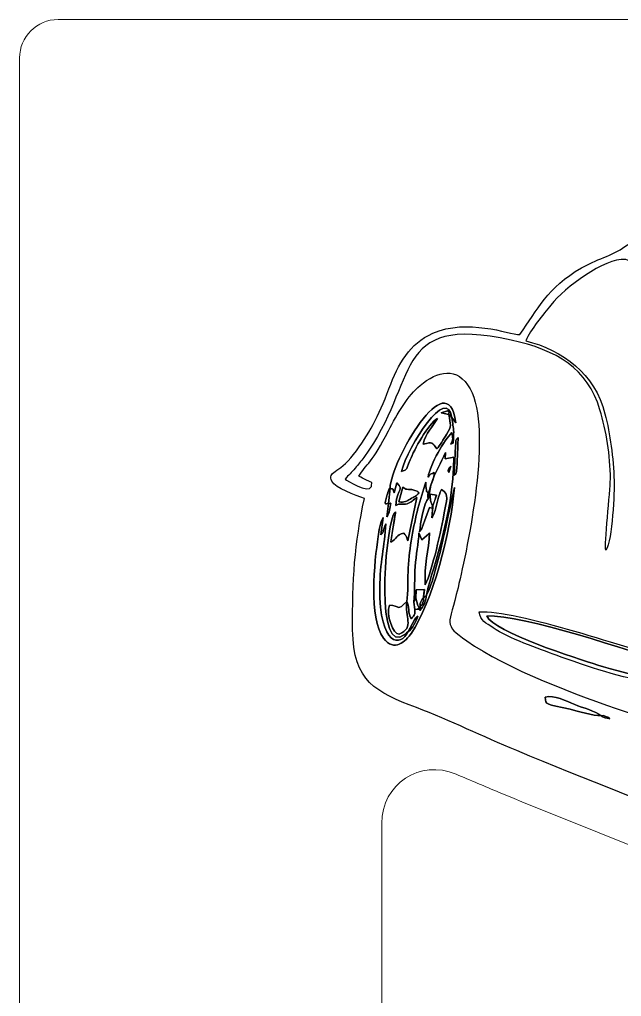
# Model space of a CAD drawing. Header units: millimetres. Extents: x 395 to 1406, y -158 to 315.
# Drawn here: x 581.7 to 615.5, y -68.7 to -13.8 of the extents above; entities that cross this region are included whole.
import ezdxf

# ---------------------------------------------------------------- set-up
doc = ezdxf.new("R2010")
doc.units = ezdxf.units.MM
doc.header["$MEASUREMENT"] = 0
for name, color, linetype in [('Azul', 5, 'Continuous'), ('layer 1', 7, 'Continuous'), ('Roja', 1, 'Continuous')]:
    doc.layers.add(name, color=color, linetype=linetype)

msp = doc.modelspace()

# ---------------------------------------------------------------- linework, layer by layer
at = {"layer": 'Azul'}
for points, knots in [([(609.8173, -31.5025), (609.1642, -31.479), (606.8793, -30.568), (604.9246, -31.4303), (604.9246, -31.4303), (603.6197, -32.006), (603.0057, -33.119), (602.464, -34.5565), (602.464, -34.5565), (601.8803, -36.1054), (601.3591, -37.0876), (600.4759, -38.2388), (600.4759, -38.2388), (599.6309, -39.3402), (598.991, -39.1618), (599.2581, -39.7446), (599.2581, -39.7446), (599.4298, -40.1193), (600.6306, -40.5306), (601.0873, -40.705), (601.0873, -40.705), (600.5411, -43.2781), (600.3964, -45.2721), (600.4291, -48.0922), (600.4291, -48.0922), (600.4629, -51.0053), (601.7459, -51.5916), (604.0122, -52.4571), (604.0122, -52.4571), (605.9378, -53.1925), (607.7136, -54.0705), (609.6401, -54.8725), (609.6401, -54.8725), (617.6367, -58.2016), (624.201, -60.3908), (632.017, -64.499), (632.017, -64.499), (633.7254, -65.397), (635.3152, -66.3491), (637.1749, -67.294), (637.1749, -67.294), (639.1815, -68.3134), (646.0952, -71.4239), (648.2201, -72.255), (648.2201, -72.255), (651.7726, -73.6446), (657.8715, -74.9056), (661.6704, -73.1872), (661.6704, -73.1872), (663.0292, -72.5726), (663.5316, -71.99), (664.1844, -71.6325), (664.1844, -71.6325), (664.6558, -71.3744), (666.7681, -72.0968), (667.3349, -72.2742), (667.3349, -72.2742), (669.3612, -72.9084), (671.3336, -73.5853), (673.524, -74.0414), (673.524, -74.0414), (674.1098, -74.1634), (674.6693, -74.2171), (675.2227, -74.3772), (675.2227, -74.3772), (678.6456, -75.3673), (681.7082, -76.356), (685.0535, -77.5882), (685.0535, -77.5882), (685.1164, -77.6113), (685.3846, -77.7015), (685.4454, -77.7047), (685.4454, -77.7047), (685.8461, -77.7258), (685.6647, -77.6932), (685.7637, -77.6197), (685.7637, -77.6197), (686.0165, -77.1174), (685.2511, -76.6735), (685.0028, -76.4498), (685.0028, -76.4498), (684.3048, -75.8211), (682.9331, -74.5883), (682.1903, -74.1003), (682.1903, -74.1003), (681.9453, -73.9393), (681.7814, -73.8643), (681.592, -73.6243), (681.592, -73.6243), (682.3748, -73.8557), (684.8509, -75.5114), (685.6739, -76.0335), (685.6739, -76.0335), (691.7426, -79.8837), (689.7544, -76.8275), (689.7701, -76.225), (689.7701, -76.225), (690.004, -76.2049), (691.4682, -76.8164), (692.5606, -77.0154), (692.5606, -77.0154), (698.0776, -78.0205), (701.7676, -76.2558), (704.7341, -71.7154), (704.7341, -71.7154), (705.7661, -70.136), (706.4083, -68.6754), (706.6269, -66.4132), (706.6269, -66.4132), (708.44, -66.115), (710.1075, -67.7111), (710.9977, -67.3306), (710.9977, -67.3306), (711.493, -65.8166), (709.5451, -62.1666), (708.8868, -61.0351), (708.8868, -61.0351), (707.7651, -59.1075), (706.5191, -57.565), (705.1145, -56.3387), (705.1145, -56.3387), (703.6562, -55.0656), (702.1218, -53.9067), (699.9544, -53.0336), (699.9544, -53.0336), (697.8516, -52.1864), (695.4971, -51.6254), (692.9184, -51.5645), (692.9184, -51.5645), (691.987, -49.2128), (689.9997, -49.9616), (688.9148, -50.1372), (688.9148, -50.1372), (688.7507, -48.3745), (688.4904, -46.6018), (688.3013, -44.8686), (688.3013, -44.8686), (688.06, -42.6562), (687.6914, -39.8683), (685.7642, -38.6059), (685.7642, -38.6059), (685.2762, -38.2862), (684.3356, -38.0243), (683.6617, -37.8321), (683.6617, -37.8321), (678.584, -36.3839), (670.0502, -34.5981), (664.6356, -33.491), (664.6356, -33.491), (659.1683, -32.3731), (660.3403, -33.07), (658.5552, -30.7629), (658.5552, -30.7629), (657.2376, -29.06), (655.9183, -27.8114), (654.022, -26.5773), (654.022, -26.5773), (651.8272, -25.149), (648.7293, -23.8781), (646.019, -22.8949), (646.019, -22.8949), (644.0451, -22.1788), (638.9663, -20.3861), (637.0644, -20.1759), (637.0644, -20.1759), (633.212, -19.75), (632.2816, -23.4043), (632.2767, -26.9457), (632.2767, -26.9457), (630.0096, -26.8455), (627.755, -26.5606), (625.4815, -26.4273), (625.4815, -26.4273), (623.213, -26.2944), (620.9562, -26.0572), (618.71, -25.9048), (618.71, -25.9048), (617.4665, -25.8204), (616.5148, -25.9822), (615.7178, -26.5577), (615.7178, -26.5577), (615.0286, -27.0554), (614.0389, -27.3081), (613.2742, -27.754), (613.2742, -27.754), (611.3546, -28.8732), (610.818, -30.0882), (609.8173, -31.5025)], [0, 0, 0, 0, 0.0208333, 0.0208333, 0.0208333, 0.0208333, 0.0416667, 0.0416667, 0.0416667, 0.0416667, 0.0625, 0.0625, 0.0625, 0.0625, 0.0833333, 0.0833333, 0.0833333, 0.0833333, 0.1041667, 0.1041667, 0.1041667, 0.1041667, 0.125, 0.125, 0.125, 0.125, 0.1458333, 0.1458333, 0.1458333, 0.1458333, 0.1666667, 0.1666667, 0.1666667, 0.1666667, 0.1875, 0.1875, 0.1875, 0.1875, 0.2083333, 0.2083333, 0.2083333, 0.2083333, 0.2291667, 0.2291667, 0.2291667, 0.2291667, 0.25, 0.25, 0.25, 0.25, 0.2708333, 0.2708333, 0.2708333, 0.2708333, 0.2916667, 0.2916667, 0.2916667, 0.2916667, 0.3125, 0.3125, 0.3125, 0.3125, 0.3333333, 0.3333333, 0.3333333, 0.3333333, 0.3541667, 0.3541667, 0.3541667, 0.3541667, 0.375, 0.375, 0.375, 0.375, 0.3958333, 0.3958333, 0.3958333, 0.3958333, 0.4166667, 0.4166667, 0.4166667, 0.4166667, 0.4375, 0.4375, 0.4375, 0.4375, 0.4583333, 0.4583333, 0.4583333, 0.4583333, 0.4791667, 0.4791667, 0.4791667, 0.4791667, 0.5, 0.5, 0.5, 0.5, 0.5208333, 0.5208333, 0.5208333, 0.5208333, 0.5416667, 0.5416667, 0.5416667, 0.5416667, 0.5625, 0.5625, 0.5625, 0.5625, 0.5833333, 0.5833333, 0.5833333, 0.5833333, 0.6041667, 0.6041667, 0.6041667, 0.6041667, 0.625, 0.625, 0.625, 0.625, 0.6458333, 0.6458333, 0.6458333, 0.6458333, 0.6666667, 0.6666667, 0.6666667, 0.6666667, 0.6875, 0.6875, 0.6875, 0.6875, 0.7083333, 0.7083333, 0.7083333, 0.7083333, 0.7291667, 0.7291667, 0.7291667, 0.7291667, 0.75, 0.75, 0.75, 0.75, 0.7708333, 0.7708333, 0.7708333, 0.7708333, 0.7916667, 0.7916667, 0.7916667, 0.7916667, 0.8125, 0.8125, 0.8125, 0.8125, 0.8333333, 0.8333333, 0.8333333, 0.8333333, 0.8541667, 0.8541667, 0.8541667, 0.8541667, 0.875, 0.875, 0.875, 0.875, 0.8958333, 0.8958333, 0.8958333, 0.8958333, 0.9166667, 0.9166667, 0.9166667, 0.9166667, 0.9375, 0.9375, 0.9375, 0.9375, 0.9583333, 0.9583333, 0.9583333, 0.9583333, 1, 1, 1, 1]), ([(610.1466, -31.8468), (610.3993, -31.2376), (611.1586, -30.341), (611.5554, -29.8449), (611.5554, -29.8449), (612.3584, -28.8407), (614.5638, -27.2079), (615.7341, -27.2805), (615.7341, -27.2805), (615.7994, -27.2845), (618.084, -28.007), (618.2746, -28.0834), (618.2746, -28.0834), (617.6718, -31.7604), (617.4912, -35.3817), (617.1662, -39.1759), (617.1662, -39.1759), (616.8196, -43.2223), (616.595, -46.208), (618.3124, -49.7846), (618.3124, -49.7846), (616.1606, -49.2402), (609.574, -46.8955), (607.5407, -47.083), (607.5407, -47.083), (607.5625, -47.5708), (607.9399, -47.7086), (608.3224, -47.9775), (608.3224, -47.9775), (609.1246, -48.5412), (610.9327, -49.1736), (611.8638, -49.5135), (611.8638, -49.5135), (615.4224, -50.8126), (619.3322, -52.018), (622.9804, -50.7535), (622.9804, -50.7535), (624.5278, -50.2171), (626.2544, -49.4136), (627.5767, -48.6604), (627.5767, -48.6604), (630.5625, -46.9596), (633.1827, -45.317), (635.8591, -43.4841), (635.8591, -43.4841), (638.2451, -41.85), (641.4893, -39.3978), (643.8692, -38.1112), (643.8692, -38.1112), (647.3094, -36.2514), (649.8998, -35.3303), (654.6051, -35.532), (654.6051, -35.532), (660.5561, -35.7871), (666.6133, -39.4103), (669.7707, -44.0157), (669.7707, -44.0157), (671.2032, -46.1052), (672.3245, -48.0427), (673.205, -50.5733), (673.205, -50.5733), (673.894, -52.5532), (674.1903, -54.0337), (674.1735, -56.3369), (674.1735, -56.3369), (673.0919, -56.0405), (672.0291, -55.6089), (670.8559, -55.2935), (670.8559, -55.2935), (668.4643, -54.6506), (666.6927, -54.1241), (664.5246, -52.988), (664.5246, -52.988), (664.0482, -52.7384), (663.6446, -52.4679), (663.2314, -52.165), (663.2314, -52.165), (662.4015, -51.5568), (662.7006, -51.7418), (662.1045, -51.1745), (662.1045, -51.1745), (658.8351, -48.0629), (659.6421, -43.9579), (655.266, -40.826), (655.266, -40.826), (653.3047, -39.4223), (651.3586, -38.8639), (648.6054, -39.7196), (648.6054, -39.7196), (647.6021, -40.0315), (646.429, -40.521), (645.6101, -41.0403), (645.6101, -41.0403), (644.1057, -41.9944), (644.292, -41.9778), (643.2742, -42.939), (643.2742, -42.939), (640.4631, -45.5939), (637.8362, -52.3536), (633.5183, -54.6839), (633.5183, -54.6839), (630.5691, -56.2755), (625.4622, -55.3746), (622.4324, -54.6133), (622.4324, -54.6133), (620.1097, -54.0296), (617.8925, -53.3917), (615.7335, -52.6719), (615.7335, -52.6719), (613.0865, -51.7895), (609.072, -50.2834), (606.8368, -48.7002), (606.8368, -48.7002), (605.4865, -47.7439), (605.8292, -47.8882), (606.3446, -45.7194), (606.3446, -45.7194), (606.9065, -43.3552), (608.2924, -36.8514), (607.0234, -34.5423), (607.0234, -34.5423), (606.3199, -33.2624), (605.1856, -33.5434), (604.2147, -34.357), (604.2147, -34.357), (603.554, -34.9106), (602.9261, -35.9458), (602.4421, -36.9069), (602.4421, -36.9069), (601.5602, -38.6585), (601.1656, -38.809), (600.7757, -39.455), (600.7757, -39.455), (600.9222, -39.5436), (601.036, -39.5916), (601.2102, -39.6802), (601.2102, -39.6802), (601.5826, -39.8696), (601.4929, -39.7101), (601.4927, -40.0363), (601.4927, -40.0363), (601.3212, -40.4581), (600.0775, -39.6804), (600.0134, -39.6243), (600.0134, -39.6243), (600.1951, -39.3797), (600.3694, -39.2722), (600.5699, -39.0112), (600.5699, -39.0112), (600.734, -38.7975), (600.9036, -38.6086), (601.0585, -38.3994), (601.0585, -38.3994), (604.2029, -34.1529), (602.5034, -30.331), (609.3321, -31.8084), (609.3321, -31.8084), (611.8871, -32.3612), (613.6226, -33.4262), (614.3127, -35.7206), (614.3127, -35.7206), (614.6794, -36.9399), (614.8969, -38.2592), (614.8997, -39.6216), (614.8997, -39.6216), (614.901, -40.2719), (614.5476, -43.3795), (614.6433, -43.6036), (614.6433, -43.6036), (615.0254, -43.074), (615.1275, -40.2421), (615.1087, -39.7076), (615.1087, -39.7076), (615.0629, -38.4086), (614.8907, -37.1154), (614.5936, -35.9455), (614.5936, -35.9455), (614.0216, -33.693), (612.2276, -32.3849), (610.1466, -31.8468)], [0, 0, 0, 0, 0.0217391, 0.0217391, 0.0217391, 0.0217391, 0.0434783, 0.0434783, 0.0434783, 0.0434783, 0.0652174, 0.0652174, 0.0652174, 0.0652174, 0.0869565, 0.0869565, 0.0869565, 0.0869565, 0.1086957, 0.1086957, 0.1086957, 0.1086957, 0.1304348, 0.1304348, 0.1304348, 0.1304348, 0.1521739, 0.1521739, 0.1521739, 0.1521739, 0.173913, 0.173913, 0.173913, 0.1739131, 0.1956522, 0.1956522, 0.1956522, 0.1956522, 0.2173913, 0.2173913, 0.2173913, 0.2173913, 0.2391304, 0.2391304, 0.2391304, 0.2391304, 0.2608696, 0.2608696, 0.2608696, 0.2608696, 0.2826087, 0.2826087, 0.2826087, 0.2826087, 0.3043478, 0.3043478, 0.3043478, 0.3043478, 0.326087, 0.326087, 0.326087, 0.326087, 0.3478261, 0.3478261, 0.3478261, 0.3478261, 0.3695652, 0.3695652, 0.3695652, 0.3695652, 0.3913043, 0.3913043, 0.3913043, 0.3913044, 0.4130435, 0.4130435, 0.4130435, 0.4130435, 0.4347826, 0.4347826, 0.4347826, 0.4347826, 0.4565217, 0.4565217, 0.4565217, 0.4565217, 0.4782609, 0.4782609, 0.4782609, 0.4782609, 0.5, 0.5, 0.5, 0.5, 0.5217391, 0.5217391, 0.5217391, 0.5217391, 0.5434783, 0.5434783, 0.5434783, 0.5434783, 0.5652174, 0.5652174, 0.5652174, 0.5652174, 0.5869565, 0.5869565, 0.5869565, 0.5869565, 0.6086957, 0.6086957, 0.6086957, 0.6086957, 0.6304348, 0.6304348, 0.6304348, 0.6304348, 0.6521739, 0.6521739, 0.6521739, 0.6521739, 0.673913, 0.673913, 0.673913, 0.6739131, 0.6956522, 0.6956522, 0.6956522, 0.6956522, 0.7173913, 0.7173913, 0.7173913, 0.7173913, 0.7391304, 0.7391304, 0.7391304, 0.7391304, 0.7608696, 0.7608696, 0.7608696, 0.7608696, 0.7826087, 0.7826087, 0.7826087, 0.7826087, 0.8043478, 0.8043478, 0.8043478, 0.8043478, 0.826087, 0.826087, 0.826087, 0.826087, 0.8478261, 0.8478261, 0.8478261, 0.8478261, 0.8695652, 0.8695652, 0.8695652, 0.8695652, 0.8913043, 0.8913043, 0.8913043, 0.8913044, 0.9130435, 0.9130435, 0.9130435, 0.9130435, 0.9347826, 0.9347826, 0.9347826, 0.9347826, 0.9565217, 0.9565217, 0.9565217, 0.9565217, 1, 1, 1, 1]), ([(604.8269, -39.9665), (605.041, -39.2202), (605.4045, -38.6875), (605.6354, -38.1328), (605.6354, -38.1328), (605.6354, -38.1328), (605.6161, -38.4749), (605.6161, -38.4749), (605.6161, -38.4749), (605.6161, -38.4749), (606.1014, -38.3804), (606.1014, -38.3804), (606.1014, -38.3804), (606.1437, -41.6274), (604.6831, -45.2858), (604.576, -46.1343), (604.576, -46.1343), (604.8987, -45.5843), (605.2737, -43.9901), (605.4562, -43.23), (605.4562, -43.23), (605.4562, -43.23), (606.141, -40.0819), (606.141, -40.0819), (606.141, -40.0819), (605.9826, -42.5047), (604.8582, -46.6417), (603.7321, -48.2678), (603.7321, -48.2678), (603.4022, -48.7441), (602.7543, -49.364), (602.1603, -48.5496), (602.1603, -48.5496), (601.3295, -47.4106), (601.6456, -44.2806), (601.8634, -42.8464), (601.8634, -42.8464), (601.9092, -42.5448), (601.9593, -42.0303), (602.143, -41.7755), (602.143, -41.7755), (602.143, -41.7755), (602.0184, -42.756), (602.0184, -42.756), (602.0184, -42.756), (602.1871, -42.5613), (602.0916, -42.6398), (602.2373, -42.2628), (602.2373, -42.2628), (602.2373, -42.2628), (602.3006, -42.1237), (602.3006, -42.1237), (602.3006, -42.1237), (602.2123, -43.3609), (601.9624, -44.3502), (601.9518, -45.719), (601.9518, -45.719), (601.926, -49.0529), (603.1545, -49.0569), (603.5408, -48.1855), (603.5408, -48.1855), (603.5408, -48.1855), (603.4567, -48.2573), (603.4567, -48.2573), (603.4567, -48.2573), (603.4414, -48.2705), (603.3888, -48.3195), (603.3698, -48.3348), (603.3698, -48.3348), (601.688, -49.6962), (602.245, -42.7139), (602.7118, -41.65), (602.7118, -41.65), (602.7789, -41.4969), (602.7514, -41.5487), (602.8447, -41.4563), (602.8447, -41.4563), (602.8447, -41.4563), (602.5643, -43.1604), (602.5643, -43.1604), (602.5643, -43.1604), (602.9693, -42.9563), (602.8309, -42.7452), (603.298, -42.6599), (603.298, -42.6599), (603.4815, -42.8618), (603.4268, -42.7739), (603.5273, -43.0896), (603.5273, -43.0896), (603.5273, -43.0896), (604.0373, -40.6617), (604.0373, -40.6617), (604.0373, -40.6617), (603.8307, -40.7713), (603.715, -40.944), (603.4955, -41.006), (603.4955, -41.006), (603.2076, -41.0874), (603.0632, -40.947), (602.8561, -41.1016), (602.8561, -41.1016), (602.9431, -39.9923), (603.3304, -40.3555), (602.9191, -39.8246), (602.9191, -39.8246), (602.9191, -39.8246), (602.7627, -40.3856), (602.7627, -40.3856), (602.7627, -40.3856), (602.5999, -40.0602), (602.8262, -40.2558), (602.5294, -40.1243), (602.5294, -40.1243), (602.5843, -38.6436), (605.7632, -32.991), (606.2257, -36.4629), (606.2257, -36.4629), (606.2257, -36.4629), (606.0061, -36.1586), (606.0061, -36.1586), (606.0061, -36.1586), (606.0378, -36.5207), (606.0935, -36.6491), (606.1014, -36.9992), (606.1014, -36.9992), (606.1019, -37.0227), (606.0898, -37.4135), (606.0886, -37.4192), (606.0886, -37.4192), (606.0297, -37.7153), (606.1816, -37.5238), (605.9356, -37.666), (605.9356, -37.666), (606.0826, -37.3637), (606.0594, -37.3569), (606.0012, -36.9946), (606.0012, -36.9946), (605.5633, -37.4483), (604.8072, -38.7338), (604.662, -39.5197), (604.662, -39.5197), (604.8229, -39.3046), (604.6849, -39.406), (605.014, -39.256), (605.014, -39.256), (604.9793, -39.5968), (604.9356, -39.6534), (604.8269, -39.9665)], [0, 0, 0, 0, 0.0263158, 0.0263158, 0.0263158, 0.0263158, 0.0526316, 0.0526316, 0.0526316, 0.0526316, 0.0789474, 0.0789474, 0.0789474, 0.0789474, 0.1052632, 0.1052632, 0.1052632, 0.1052632, 0.1315789, 0.1315789, 0.1315789, 0.131579, 0.1578947, 0.1578947, 0.1578947, 0.1578947, 0.1842105, 0.1842105, 0.1842105, 0.1842105, 0.2105263, 0.2105263, 0.2105263, 0.2105263, 0.2368421, 0.2368421, 0.2368421, 0.2368421, 0.2631579, 0.2631579, 0.2631579, 0.2631579, 0.2894737, 0.2894737, 0.2894737, 0.2894737, 0.3157895, 0.3157895, 0.3157895, 0.3157895, 0.3421053, 0.3421053, 0.3421053, 0.3421053, 0.3684211, 0.3684211, 0.3684211, 0.3684211, 0.3947368, 0.3947368, 0.3947368, 0.3947369, 0.4210526, 0.4210526, 0.4210526, 0.4210526, 0.4473684, 0.4473684, 0.4473684, 0.4473684, 0.4736842, 0.4736842, 0.4736842, 0.4736842, 0.5, 0.5, 0.5, 0.5, 0.5263158, 0.5263158, 0.5263158, 0.5263158, 0.5526316, 0.5526316, 0.5526316, 0.5526316, 0.5789474, 0.5789474, 0.5789474, 0.5789474, 0.6052632, 0.6052632, 0.6052632, 0.6052632, 0.6315789, 0.6315789, 0.6315789, 0.631579, 0.6578947, 0.6578947, 0.6578947, 0.6578947, 0.6842105, 0.6842105, 0.6842105, 0.6842105, 0.7105263, 0.7105263, 0.7105263, 0.7105263, 0.7368421, 0.7368421, 0.7368421, 0.7368421, 0.7631579, 0.7631579, 0.7631579, 0.7631579, 0.7894737, 0.7894737, 0.7894737, 0.7894737, 0.8157895, 0.8157895, 0.8157895, 0.8157895, 0.8421053, 0.8421053, 0.8421053, 0.8421053, 0.8684211, 0.8684211, 0.8684211, 0.8684211, 0.8947368, 0.8947368, 0.8947368, 0.8947369, 0.9210526, 0.9210526, 0.9210526, 0.9210526, 0.9473684, 0.9473684, 0.9473684, 0.9473684, 1, 1, 1, 1]), ([(602.5294, -40.1243), (602.8262, -40.2558), (602.5999, -40.0602), (602.7627, -40.3856), (602.7627, -40.3856), (602.7627, -40.3856), (602.9191, -39.8246), (602.9191, -39.8246), (602.9191, -39.8246), (603.3304, -40.3555), (602.9431, -39.9923), (602.8561, -41.1016), (602.8561, -41.1016), (603.0632, -40.947), (603.2076, -41.0874), (603.4955, -41.006), (603.4955, -41.006), (603.715, -40.944), (603.8307, -40.7713), (604.0373, -40.6617), (604.0373, -40.6617), (604.0373, -40.6617), (603.5273, -43.0896), (603.5273, -43.0896), (603.5273, -43.0896), (603.4268, -42.7739), (603.4815, -42.8618), (603.298, -42.6599), (603.298, -42.6599), (602.8309, -42.7452), (602.9693, -42.9563), (602.5643, -43.1604), (602.5643, -43.1604), (602.5643, -43.1604), (602.8447, -41.4563), (602.8447, -41.4563), (602.8447, -41.4563), (602.7514, -41.5487), (602.7789, -41.4969), (602.7118, -41.65), (602.7118, -41.65), (602.245, -42.7139), (601.688, -49.6962), (603.3698, -48.3348), (603.3698, -48.3348), (603.3888, -48.3195), (603.4414, -48.2705), (603.4567, -48.2573), (603.4567, -48.2573), (603.4567, -48.2573), (603.5408, -48.1855), (603.5408, -48.1855), (603.5408, -48.1855), (603.1545, -49.0569), (601.926, -49.0529), (601.9518, -45.719), (601.9518, -45.719), (601.9624, -44.3502), (602.2123, -43.3609), (602.3006, -42.1237), (602.3006, -42.1237), (602.3006, -42.1237), (602.2373, -42.2628), (602.2373, -42.2628), (602.2373, -42.2628), (602.0916, -42.6398), (602.1871, -42.5613), (602.0184, -42.756), (602.0184, -42.756), (602.0184, -42.756), (602.143, -41.7755), (602.143, -41.7755), (602.143, -41.7755), (601.9593, -42.0303), (601.9092, -42.5448), (601.8634, -42.8464), (601.8634, -42.8464), (601.6456, -44.2806), (601.3295, -47.4106), (602.1603, -48.5496), (602.1603, -48.5496), (602.7543, -49.364), (603.4022, -48.7441), (603.7321, -48.2678), (603.7321, -48.2678), (604.8582, -46.6417), (605.9826, -42.5047), (606.141, -40.0819), (606.141, -40.0819), (606.141, -40.0819), (605.4562, -43.23), (605.4562, -43.23), (605.4562, -43.23), (605.2737, -43.9901), (604.8987, -45.5843), (604.576, -46.1343), (604.576, -46.1343), (604.5369, -46.4413), (604.4163, -46.7733), (604.2073, -47.0061), (604.2073, -47.0061), (604.2073, -47.0061), (604.2152, -46.7469), (604.2152, -46.7469), (604.2152, -46.7469), (604.2152, -46.7469), (604.1613, -46.8439), (604.1613, -46.8439), (604.1613, -46.8439), (604.0365, -46.9444), (604.3641, -46.9132), (603.9285, -46.9407), (603.9285, -46.9407), (603.931, -47.2509), (603.9411, -47.2098), (603.7213, -47.4669), (603.7213, -47.4669), (603.5254, -47.1904), (603.6107, -46.7043), (603.4722, -46.4858), (603.4722, -46.4858), (603.5496, -46.054), (603.5188, -45.114), (603.5509, -44.6185), (603.5509, -44.6185), (603.5912, -43.9959), (603.6539, -43.4814), (603.7566, -42.874), (603.7566, -42.874), (603.9486, -41.739), (604.2132, -40.7504), (604.5453, -39.7873), (604.5453, -39.7873), (604.5394, -39.9235), (604.5232, -39.997), (604.5498, -40.1271), (604.5498, -40.1271), (604.6303, -40.521), (604.539, -40.2379), (604.681, -40.3911), (604.681, -40.3911), (604.7477, -40.2208), (604.7615, -40.161), (604.8269, -39.9665), (604.8269, -39.9665), (604.9356, -39.6534), (604.9793, -39.5968), (605.014, -39.256), (605.014, -39.256), (604.6849, -39.406), (604.8229, -39.3046), (604.662, -39.5197), (604.662, -39.5197), (604.8072, -38.7338), (605.5633, -37.4483), (606.0012, -36.9946), (606.0012, -36.9946), (606.0594, -37.3569), (606.0826, -37.3637), (605.9356, -37.666), (605.9356, -37.666), (606.1816, -37.5238), (606.0297, -37.7153), (606.0886, -37.4192), (606.0886, -37.4192), (606.0898, -37.4135), (606.1019, -37.0227), (606.1014, -36.9992), (606.1014, -36.9992), (606.0935, -36.6491), (606.0378, -36.5207), (606.0061, -36.1586), (606.0061, -36.1586), (606.0061, -36.1586), (606.2257, -36.4629), (606.2257, -36.4629), (606.2257, -36.4629), (605.7632, -32.991), (602.5843, -38.6436), (602.5294, -40.1243)], [0, 0, 0, 0, 0.0217391, 0.0217391, 0.0217391, 0.0217391, 0.0434783, 0.0434783, 0.0434783, 0.0434783, 0.0652174, 0.0652174, 0.0652174, 0.0652174, 0.0869565, 0.0869565, 0.0869565, 0.0869565, 0.1086957, 0.1086957, 0.1086957, 0.1086957, 0.1304348, 0.1304348, 0.1304348, 0.1304348, 0.1521739, 0.1521739, 0.1521739, 0.1521739, 0.173913, 0.173913, 0.173913, 0.1739131, 0.1956522, 0.1956522, 0.1956522, 0.1956522, 0.2173913, 0.2173913, 0.2173913, 0.2173913, 0.2391304, 0.2391304, 0.2391304, 0.2391304, 0.2608696, 0.2608696, 0.2608696, 0.2608696, 0.2826087, 0.2826087, 0.2826087, 0.2826087, 0.3043478, 0.3043478, 0.3043478, 0.3043478, 0.326087, 0.326087, 0.326087, 0.326087, 0.3478261, 0.3478261, 0.3478261, 0.3478261, 0.3695652, 0.3695652, 0.3695652, 0.3695652, 0.3913043, 0.3913043, 0.3913043, 0.3913044, 0.4130435, 0.4130435, 0.4130435, 0.4130435, 0.4347826, 0.4347826, 0.4347826, 0.4347826, 0.4565217, 0.4565217, 0.4565217, 0.4565217, 0.4782609, 0.4782609, 0.4782609, 0.4782609, 0.5, 0.5, 0.5, 0.5, 0.5217391, 0.5217391, 0.5217391, 0.5217391, 0.5434783, 0.5434783, 0.5434783, 0.5434783, 0.5652174, 0.5652174, 0.5652174, 0.5652174, 0.5869565, 0.5869565, 0.5869565, 0.5869565, 0.6086957, 0.6086957, 0.6086957, 0.6086957, 0.6304348, 0.6304348, 0.6304348, 0.6304348, 0.6521739, 0.6521739, 0.6521739, 0.6521739, 0.673913, 0.673913, 0.673913, 0.6739131, 0.6956522, 0.6956522, 0.6956522, 0.6956522, 0.7173913, 0.7173913, 0.7173913, 0.7173913, 0.7391304, 0.7391304, 0.7391304, 0.7391304, 0.7608696, 0.7608696, 0.7608696, 0.7608696, 0.7826087, 0.7826087, 0.7826087, 0.7826087, 0.8043478, 0.8043478, 0.8043478, 0.8043478, 0.826087, 0.826087, 0.826087, 0.826087, 0.8478261, 0.8478261, 0.8478261, 0.8478261, 0.8695652, 0.8695652, 0.8695652, 0.8695652, 0.8913043, 0.8913043, 0.8913043, 0.8913044, 0.9130435, 0.9130435, 0.9130435, 0.9130435, 0.9347826, 0.9347826, 0.9347826, 0.9347826, 0.9565217, 0.9565217, 0.9565217, 0.9565217, 1, 1, 1, 1]), ([(606.0061, -36.1586), (605.918, -36.0176), (605.8963, -36.0315), (605.838, -35.9823), (605.838, -35.9823), (605.9107, -36.5899), (606.0237, -36.6312), (605.698, -37.1114), (605.698, -37.1114), (605.5319, -37.3562), (605.338, -37.7425), (605.1607, -37.9132), (605.1607, -37.9132), (604.8749, -37.5641), (604.9454, -37.5044), (604.3887, -37.6579), (604.3887, -37.6579), (604.5331, -37.0084), (604.9301, -36.7084), (605.1953, -36.208), (605.1953, -36.208), (604.6552, -36.5058), (603.8761, -37.998), (603.6611, -38.5459), (603.6611, -38.5459), (603.3888, -39.2399), (603.4644, -39.0557), (603.1633, -39.184), (603.1633, -39.184), (603.5584, -37.7453), (605.7227, -34.3153), (606.0061, -36.1586)], [0, 0, 0, 0, 0.1111111, 0.1111111, 0.1111111, 0.1111111, 0.2222222, 0.2222222, 0.2222222, 0.2222222, 0.3333333, 0.3333333, 0.3333333, 0.3333333, 0.4444444, 0.4444444, 0.4444444, 0.4444445, 0.5555556, 0.5555556, 0.5555556, 0.5555556, 0.6666667, 0.6666667, 0.6666667, 0.6666667, 0.7777778, 0.7777778, 0.7777778, 0.7777778, 1, 1, 1, 1]), ([(605.838, -35.9823), (605.8963, -36.0315), (605.918, -36.0176), (606.0061, -36.1586), (606.0061, -36.1586), (605.7227, -34.3153), (603.5584, -37.7453), (603.1633, -39.184), (603.1633, -39.184), (603.4644, -39.0557), (603.3888, -39.2399), (603.6611, -38.5459), (603.6611, -38.5459), (603.8761, -37.998), (604.6552, -36.5058), (605.1953, -36.208), (605.1953, -36.208), (604.9301, -36.7084), (604.5331, -37.0084), (604.3887, -37.6579), (604.3887, -37.6579), (604.9454, -37.5044), (604.8749, -37.5641), (605.1607, -37.9132), (605.1607, -37.9132), (605.338, -37.7425), (605.5319, -37.3562), (605.698, -37.1114), (605.698, -37.1114), (606.0237, -36.6312), (605.9107, -36.5899), (605.838, -35.9823)], [0, 0, 0, 0, 0.1111111, 0.1111111, 0.1111111, 0.1111111, 0.2222222, 0.2222222, 0.2222222, 0.2222222, 0.3333333, 0.3333333, 0.3333333, 0.3333333, 0.4444444, 0.4444444, 0.4444444, 0.4444445, 0.5555556, 0.5555556, 0.5555556, 0.5555556, 0.6666667, 0.6666667, 0.6666667, 0.6666667, 0.7777778, 0.7777778, 0.7777778, 0.7777778, 1, 1, 1, 1]), ([(605.838, -35.9823), (605.838, -35.9823), (605.4076, -35.9037), (605.4076, -35.9037), (605.4076, -35.9037), (605.4076, -35.9037), (605.7533, -35.7922), (605.7533, -35.7922), (605.7533, -35.7922), (605.8693, -35.8903), (605.856, -35.651), (605.838, -35.9823)], [0, 0, 0, 0, 0.25, 0.25, 0.25, 0.25, 0.5, 0.5, 0.5, 0.5, 1, 1, 1, 1]), ([(605.838, -35.9823), (605.856, -35.651), (605.8693, -35.8903), (605.7533, -35.7922), (605.7533, -35.7922), (605.7533, -35.7922), (605.4076, -35.9037), (605.4076, -35.9037), (605.4076, -35.9037), (605.4076, -35.9037), (605.838, -35.9823), (605.838, -35.9823)], [0, 0, 0, 0, 0.25, 0.25, 0.25, 0.25, 0.5, 0.5, 0.5, 0.5, 1, 1, 1, 1]), ([(606.2037, -37.7538), (606.2386, -37.3071), (606.2159, -37.4562), (606.3463, -37.2797), (606.3463, -37.2797), (606.3463, -37.6683), (606.3268, -37.9916), (606.3078, -38.3558), (606.3078, -38.3558), (606.2979, -38.5465), (606.2985, -38.7617), (606.2843, -38.9486), (606.2843, -38.9486), (606.2505, -39.3924), (606.2218, -39.2972), (606.1276, -39.418), (606.1276, -39.418), (606.1276, -39.418), (606.2037, -37.7538), (606.2037, -37.7538)], [0, 0, 0, 0, 0.1666667, 0.1666667, 0.1666667, 0.1666667, 0.3333333, 0.3333333, 0.3333333, 0.3333333, 0.5, 0.5, 0.5, 0.5, 0.6666667, 0.6666667, 0.6666667, 0.6666667, 1, 1, 1, 1]), ([(606.1276, -39.418), (606.2218, -39.2972), (606.2505, -39.3924), (606.2843, -38.9486), (606.2843, -38.9486), (606.2985, -38.7617), (606.2979, -38.5465), (606.3078, -38.3558), (606.3078, -38.3558), (606.3268, -37.9916), (606.3463, -37.6683), (606.3463, -37.2797), (606.3463, -37.2797), (606.2159, -37.4562), (606.2386, -37.3071), (606.2037, -37.7538), (606.2037, -37.7538), (606.2037, -37.7538), (606.1276, -39.418), (606.1276, -39.418)], [0, 0, 0, 0, 0.1666667, 0.1666667, 0.1666667, 0.1666667, 0.3333333, 0.3333333, 0.3333333, 0.3333333, 0.5, 0.5, 0.5, 0.5, 0.6666667, 0.6666667, 0.6666667, 0.6666667, 1, 1, 1, 1]), ([(604.8269, -39.9665), (604.8269, -39.9665), (604.693, -40.6903), (604.693, -40.6903), (604.693, -40.6903), (604.693, -40.6903), (604.6518, -40.6468), (604.6518, -40.6468), (604.6518, -40.6468), (604.6531, -40.1641), (604.5944, -40.6722), (604.7885, -40.4701), (604.7885, -40.4701), (604.7885, -40.4701), (605.1373, -40.5277), (605.1373, -40.5277), (605.1373, -40.5277), (605.1373, -40.5277), (604.9329, -41.1142), (604.9329, -41.1142), (604.9329, -41.1142), (604.9329, -41.1142), (604.8741, -41.7881), (604.8741, -41.7881), (604.8741, -41.7881), (604.9222, -41.7227), (604.9331, -41.714), (604.986, -41.5851), (604.986, -41.5851), (605.0196, -41.5034), (605.0286, -41.4703), (605.0552, -41.3809), (605.0552, -41.3809), (605.1741, -40.9822), (605.2288, -40.5661), (605.4147, -40.2119), (605.4147, -40.2119), (605.8923, -40.4567), (605.6785, -40.911), (605.5912, -41.4117), (605.5912, -41.4117), (605.4022, -42.4954), (604.9125, -44.7115), (604.506, -45.5546), (604.506, -45.5546), (604.4334, -44.4565), (604.698, -43.6296), (604.7503, -42.6317), (604.7503, -42.6317), (604.7366, -42.6505), (604.7171, -42.6567), (604.7097, -42.6885), (604.7097, -42.6885), (604.7097, -42.6885), (604.314, -43.0289), (604.314, -43.0289), (604.314, -43.0289), (604.314, -43.0289), (604.1541, -42.6317), (604.1541, -42.6317), (604.1541, -42.6317), (604.1237, -43.2438), (603.9859, -43.871), (603.9391, -44.5335), (603.9391, -44.5335), (603.8939, -45.171), (603.9254, -45.8807), (603.8656, -46.5293), (603.8656, -46.5293), (603.8656, -46.5293), (603.9694, -46.3123), (603.9694, -46.3123), (603.9694, -46.3123), (603.9694, -46.3123), (603.9986, -45.8317), (603.9986, -45.8317), (603.9986, -45.8317), (603.9986, -45.8317), (604.4603, -45.8187), (604.4603, -45.8187), (604.4603, -45.8187), (604.4603, -45.8187), (604.4038, -46.3128), (604.4038, -46.3128), (604.4038, -46.3128), (604.4038, -46.3128), (604.576, -46.1343), (604.576, -46.1343), (604.576, -46.1343), (604.6831, -45.2858), (606.1437, -41.6274), (606.1014, -38.3804), (606.1014, -38.3804), (606.1014, -38.3804), (605.6161, -38.4749), (605.6161, -38.4749), (605.6161, -38.4749), (605.6161, -38.4749), (605.6354, -38.1328), (605.6354, -38.1328), (605.6354, -38.1328), (605.4045, -38.6875), (605.041, -39.2202), (604.8269, -39.9665)], [0, 0, 0, 0, 0.037037, 0.037037, 0.037037, 0.037037, 0.0740741, 0.0740741, 0.0740741, 0.0740741, 0.1111111, 0.1111111, 0.1111111, 0.1111111, 0.1481481, 0.1481481, 0.1481481, 0.1481482, 0.1851852, 0.1851852, 0.1851852, 0.1851852, 0.2222222, 0.2222222, 0.2222222, 0.2222222, 0.2592593, 0.2592593, 0.2592593, 0.2592593, 0.2962963, 0.2962963, 0.2962963, 0.2962963, 0.3333333, 0.3333333, 0.3333333, 0.3333333, 0.3703704, 0.3703704, 0.3703704, 0.3703704, 0.4074074, 0.4074074, 0.4074074, 0.4074074, 0.4444444, 0.4444444, 0.4444444, 0.4444445, 0.4814815, 0.4814815, 0.4814815, 0.4814815, 0.5185185, 0.5185185, 0.5185185, 0.5185185, 0.5555556, 0.5555556, 0.5555556, 0.5555556, 0.5925926, 0.5925926, 0.5925926, 0.5925926, 0.6296296, 0.6296296, 0.6296296, 0.6296296, 0.6666667, 0.6666667, 0.6666667, 0.6666667, 0.7037037, 0.7037037, 0.7037037, 0.7037037, 0.7407407, 0.7407407, 0.7407407, 0.7407408, 0.7777778, 0.7777778, 0.7777778, 0.7777778, 0.8148148, 0.8148148, 0.8148148, 0.8148148, 0.8518519, 0.8518519, 0.8518519, 0.8518519, 0.8888889, 0.8888889, 0.8888889, 0.8888889, 0.9259259, 0.9259259, 0.9259259, 0.9259259, 1, 1, 1, 1]), ([(605.8276, -39.248), (605.7558, -39.1012), (605.8118, -39.0296), (605.9374, -38.8845), (605.9374, -38.8845), (605.9374, -38.8845), (605.8276, -39.248), (605.8276, -39.248)], [0, 0, 0, 0, 0.3333333, 0.3333333, 0.3333333, 0.3333333, 1, 1, 1, 1]), ([(605.8276, -39.248), (605.8276, -39.248), (605.9374, -38.8845), (605.9374, -38.8845), (605.9374, -38.8845), (605.8118, -39.0296), (605.7558, -39.1012), (605.8276, -39.248)], [0, 0, 0, 0, 0.3333333, 0.3333333, 0.3333333, 0.3333333, 1, 1, 1, 1]), ([(602.441, -40.988), (602.2691, -40.9634), (602.1662, -41.2173), (602.3745, -40.4771), (602.3745, -40.4771), (602.3826, -40.4482), (602.4228, -40.311), (602.4343, -40.2824), (602.4343, -40.2824), (602.536, -40.0286), (602.4852, -40.1875), (602.5294, -40.1243), (602.5294, -40.1243), (602.5294, -40.1243), (602.441, -40.988), (602.441, -40.988)], [0, 0, 0, 0, 0.2, 0.2, 0.2, 0.2, 0.4, 0.4, 0.4, 0.4, 0.6, 0.6, 0.6, 0.6, 1, 1, 1, 1]), ([(602.441, -40.988), (602.441, -40.988), (602.5294, -40.1243), (602.5294, -40.1243), (602.5294, -40.1243), (602.4852, -40.1875), (602.536, -40.0286), (602.4343, -40.2824), (602.4343, -40.2824), (602.4228, -40.311), (602.3826, -40.4482), (602.3745, -40.4771), (602.3745, -40.4771), (602.1662, -41.2173), (602.2691, -40.9634), (602.441, -40.988)], [0, 0, 0, 0, 0.2, 0.2, 0.2, 0.2, 0.4, 0.4, 0.4, 0.4, 0.6, 0.6, 0.6, 0.6, 1, 1, 1, 1]), ([(603.4722, -46.4858), (603.6107, -46.7043), (603.5254, -47.1904), (603.7213, -47.4669), (603.7213, -47.4669), (603.9411, -47.2098), (603.931, -47.2509), (603.9285, -46.9407), (603.9285, -46.9407), (603.9285, -46.9407), (603.8656, -46.5293), (603.8656, -46.5293), (603.8656, -46.5293), (603.9254, -45.8807), (603.8939, -45.171), (603.9391, -44.5335), (603.9391, -44.5335), (603.9859, -43.871), (604.1237, -43.2438), (604.1541, -42.6317), (604.1541, -42.6317), (604.1541, -42.6317), (604.314, -43.0289), (604.314, -43.0289), (604.314, -43.0289), (604.314, -43.0289), (604.7097, -42.6885), (604.7097, -42.6885), (604.7097, -42.6885), (604.7171, -42.6567), (604.7366, -42.6505), (604.7503, -42.6317), (604.7503, -42.6317), (604.698, -43.6296), (604.4334, -44.4565), (604.506, -45.5546), (604.506, -45.5546), (604.9125, -44.7115), (605.4022, -42.4954), (605.5912, -41.4117), (605.5912, -41.4117), (605.6785, -40.911), (605.8923, -40.4567), (605.4147, -40.2119), (605.4147, -40.2119), (605.2288, -40.5661), (605.1741, -40.9822), (605.0552, -41.3809), (605.0552, -41.3809), (605.0286, -41.4703), (605.0196, -41.5034), (604.986, -41.5851), (604.986, -41.5851), (604.9331, -41.714), (604.9222, -41.7227), (604.8741, -41.7881), (604.8741, -41.7881), (604.8741, -41.7881), (604.9329, -41.1142), (604.9329, -41.1142), (604.9329, -41.1142), (604.7942, -41.2597), (605.1745, -41.3307), (604.7442, -41.2229), (604.7442, -41.2229), (604.7442, -41.2229), (604.3339, -42.3474), (604.3339, -42.3474), (604.3339, -42.3474), (604.2623, -42.5361), (604.2662, -42.4757), (604.1886, -42.5762), (604.1886, -42.5762), (604.2298, -42.1598), (604.4311, -40.9247), (604.693, -40.6903), (604.693, -40.6903), (604.693, -40.6903), (604.8269, -39.9665), (604.8269, -39.9665), (604.8269, -39.9665), (604.7615, -40.161), (604.7477, -40.2208), (604.681, -40.3911), (604.681, -40.3911), (604.539, -40.2379), (604.6303, -40.521), (604.5498, -40.1271), (604.5498, -40.1271), (604.5232, -39.997), (604.5394, -39.9235), (604.5453, -39.7873), (604.5453, -39.7873), (604.2132, -40.7504), (603.9486, -41.739), (603.7566, -42.874), (603.7566, -42.874), (603.6539, -43.4814), (603.5912, -43.9959), (603.5509, -44.6185), (603.5509, -44.6185), (603.5188, -45.114), (603.5496, -46.054), (603.4722, -46.4858)], [0, 0, 0, 0, 0.037037, 0.037037, 0.037037, 0.037037, 0.0740741, 0.0740741, 0.0740741, 0.0740741, 0.1111111, 0.1111111, 0.1111111, 0.1111111, 0.1481481, 0.1481481, 0.1481481, 0.1481482, 0.1851852, 0.1851852, 0.1851852, 0.1851852, 0.2222222, 0.2222222, 0.2222222, 0.2222222, 0.2592593, 0.2592593, 0.2592593, 0.2592593, 0.2962963, 0.2962963, 0.2962963, 0.2962963, 0.3333333, 0.3333333, 0.3333333, 0.3333333, 0.3703704, 0.3703704, 0.3703704, 0.3703704, 0.4074074, 0.4074074, 0.4074074, 0.4074074, 0.4444444, 0.4444444, 0.4444444, 0.4444445, 0.4814815, 0.4814815, 0.4814815, 0.4814815, 0.5185185, 0.5185185, 0.5185185, 0.5185185, 0.5555556, 0.5555556, 0.5555556, 0.5555556, 0.5925926, 0.5925926, 0.5925926, 0.5925926, 0.6296296, 0.6296296, 0.6296296, 0.6296296, 0.6666667, 0.6666667, 0.6666667, 0.6666667, 0.7037037, 0.7037037, 0.7037037, 0.7037037, 0.7407407, 0.7407407, 0.7407407, 0.7407408, 0.7777778, 0.7777778, 0.7777778, 0.7777778, 0.8148148, 0.8148148, 0.8148148, 0.8148148, 0.8518519, 0.8518519, 0.8518519, 0.8518519, 0.8888889, 0.8888889, 0.8888889, 0.8888889, 0.9259259, 0.9259259, 0.9259259, 0.9259259, 1, 1, 1, 1]), ([(603.2417, -40.0746), (603.2417, -40.0746), (603.4205, -40.1791), (603.4205, -40.1791), (603.4205, -40.1791), (603.4347, -40.1835), (603.4609, -40.1906), (603.4759, -40.1938), (603.4759, -40.1938), (603.6419, -40.2291), (603.569, -40.1868), (603.7, -40.1995), (603.7, -40.1995), (603.7534, -40.2047), (603.862, -40.2265), (603.9294, -40.2537), (603.9294, -40.2537), (604.1455, -40.3413), (604.0866, -40.3389), (604.1487, -40.385), (604.1487, -40.385), (604.0295, -40.5947), (603.9053, -40.5772), (603.6546, -40.7425), (603.6546, -40.7425), (603.4729, -40.8624), (603.3364, -40.9337), (603.0206, -40.9038), (603.0206, -40.9038), (603.0206, -40.9038), (603.2417, -40.0746), (603.2417, -40.0746)], [0, 0, 0, 0, 0.1111111, 0.1111111, 0.1111111, 0.1111111, 0.2222222, 0.2222222, 0.2222222, 0.2222222, 0.3333333, 0.3333333, 0.3333333, 0.3333333, 0.4444444, 0.4444444, 0.4444444, 0.4444445, 0.5555556, 0.5555556, 0.5555556, 0.5555556, 0.6666667, 0.6666667, 0.6666667, 0.6666667, 0.7777778, 0.7777778, 0.7777778, 0.7777778, 1, 1, 1, 1]), ([(603.0206, -40.9038), (603.3364, -40.9337), (603.4729, -40.8624), (603.6546, -40.7425), (603.6546, -40.7425), (603.9053, -40.5772), (604.0295, -40.5947), (604.1487, -40.385), (604.1487, -40.385), (604.0866, -40.3389), (604.1455, -40.3413), (603.9294, -40.2537), (603.9294, -40.2537), (603.862, -40.2265), (603.7534, -40.2047), (603.7, -40.1995), (603.7, -40.1995), (603.569, -40.1868), (603.6419, -40.2291), (603.4759, -40.1938), (603.4759, -40.1938), (603.4609, -40.1906), (603.4347, -40.1835), (603.4205, -40.1791), (603.4205, -40.1791), (603.4205, -40.1791), (603.2417, -40.0746), (603.2417, -40.0746), (603.2417, -40.0746), (603.2417, -40.0746), (603.0206, -40.9038), (603.0206, -40.9038)], [0, 0, 0, 0, 0.1111111, 0.1111111, 0.1111111, 0.1111111, 0.2222222, 0.2222222, 0.2222222, 0.2222222, 0.3333333, 0.3333333, 0.3333333, 0.3333333, 0.4444444, 0.4444444, 0.4444444, 0.4444445, 0.5555556, 0.5555556, 0.5555556, 0.5555556, 0.6666667, 0.6666667, 0.6666667, 0.6666667, 0.7777778, 0.7777778, 0.7777778, 0.7777778, 1, 1, 1, 1]), ([(604.693, -40.6903), (604.4311, -40.9247), (604.2298, -42.1598), (604.1886, -42.5762), (604.1886, -42.5762), (604.2662, -42.4757), (604.2623, -42.5361), (604.3339, -42.3474), (604.3339, -42.3474), (604.3339, -42.3474), (604.7442, -41.2229), (604.7442, -41.2229), (604.7442, -41.2229), (605.1745, -41.3307), (604.7942, -41.2597), (604.9329, -41.1142), (604.9329, -41.1142), (604.7631, -40.8861), (604.7935, -40.7549), (604.7885, -40.4701), (604.7885, -40.4701), (604.5944, -40.6722), (604.6531, -40.1641), (604.6518, -40.6468), (604.6518, -40.6468), (604.6518, -40.6468), (604.693, -40.6903), (604.693, -40.6903)], [0, 0, 0, 0, 0.125, 0.125, 0.125, 0.125, 0.25, 0.25, 0.25, 0.25, 0.375, 0.375, 0.375, 0.375, 0.5, 0.5, 0.5, 0.5, 0.625, 0.625, 0.625, 0.625, 0.75, 0.75, 0.75, 0.75, 1, 1, 1, 1]), ([(604.9329, -41.1142), (604.9329, -41.1142), (605.1373, -40.5277), (605.1373, -40.5277), (605.1373, -40.5277), (605.1373, -40.5277), (604.7885, -40.4701), (604.7885, -40.4701), (604.7885, -40.4701), (604.7935, -40.7549), (604.7631, -40.8861), (604.9329, -41.1142)], [0, 0, 0, 0, 0.25, 0.25, 0.25, 0.25, 0.5, 0.5, 0.5, 0.5, 1, 1, 1, 1]), ([(602.441, -40.988), (602.53, -41.0626), (602.6335, -40.7531), (602.5073, -41.363), (602.5073, -41.363), (602.4705, -41.5409), (602.4433, -41.6095), (602.3565, -41.7392), (602.3565, -41.7392), (602.3565, -41.7392), (602.441, -40.988), (602.441, -40.988)], [0, 0, 0, 0, 0.25, 0.25, 0.25, 0.25, 0.5, 0.5, 0.5, 0.5, 1, 1, 1, 1]), ([(602.441, -40.988), (602.441, -40.988), (602.3565, -41.7392), (602.3565, -41.7392), (602.3565, -41.7392), (602.4433, -41.6095), (602.4705, -41.5409), (602.5073, -41.363), (602.5073, -41.363), (602.6335, -40.7531), (602.53, -41.0626), (602.441, -40.988)], [0, 0, 0, 0, 0.25, 0.25, 0.25, 0.25, 0.5, 0.5, 0.5, 0.5, 1, 1, 1, 1]), ([(603.9694, -46.3123), (603.9694, -46.3123), (604.0849, -46.7147), (604.0849, -46.7147), (604.0849, -46.7147), (604.0936, -46.7365), (604.1125, -46.7637), (604.1204, -46.7811), (604.1204, -46.7811), (604.1282, -46.7984), (604.1468, -46.8235), (604.1613, -46.8439), (604.1613, -46.8439), (604.1613, -46.8439), (604.2152, -46.7469), (604.2152, -46.7469), (604.2152, -46.7469), (604.2592, -46.5042), (604.1438, -46.8002), (604.2595, -46.5209), (604.2595, -46.5209), (604.3876, -46.2117), (604.3328, -46.389), (604.4038, -46.3128), (604.4038, -46.3128), (604.4038, -46.3128), (604.4603, -45.8187), (604.4603, -45.8187), (604.4603, -45.8187), (604.4603, -45.8187), (603.9986, -45.8317), (603.9986, -45.8317), (603.9986, -45.8317), (603.9986, -45.8317), (603.9694, -46.3123), (603.9694, -46.3123)], [0, 0, 0, 0, 0.1, 0.1, 0.1, 0.1, 0.2, 0.2, 0.2, 0.2, 0.3, 0.3, 0.3, 0.3, 0.4, 0.4, 0.4, 0.4, 0.5, 0.5, 0.5, 0.5, 0.6, 0.6, 0.6, 0.6, 0.7, 0.7, 0.7, 0.7, 0.8, 0.8, 0.8, 0.8, 1, 1, 1, 1]), ([(603.4722, -46.4858), (603.3131, -47.353), (603.9381, -47.9397), (603.044, -48.3388), (603.044, -48.3388), (602.7039, -48.3526), (602.2888, -47.2376), (602.493, -46.6919), (602.493, -46.6919), (603.1048, -46.7429), (602.9073, -47.0614), (603.4722, -46.4858)], [0, 0, 0, 0, 0.25, 0.25, 0.25, 0.25, 0.5, 0.5, 0.5, 0.5, 1, 1, 1, 1]), ([(603.4722, -46.4858), (602.9073, -47.0614), (603.1048, -46.7429), (602.493, -46.6919), (602.493, -46.6919), (602.2888, -47.2376), (602.7039, -48.3526), (603.044, -48.3388), (603.044, -48.3388), (603.9381, -47.9397), (603.3131, -47.353), (603.4722, -46.4858)], [0, 0, 0, 0, 0.25, 0.25, 0.25, 0.25, 0.5, 0.5, 0.5, 0.5, 1, 1, 1, 1]), ([(603.8656, -46.5293), (603.8656, -46.5293), (603.9285, -46.9407), (603.9285, -46.9407), (603.9285, -46.9407), (604.3641, -46.9132), (604.0365, -46.9444), (604.1613, -46.8439), (604.1613, -46.8439), (604.1468, -46.8235), (604.1282, -46.7984), (604.1204, -46.7811), (604.1204, -46.7811), (604.1125, -46.7637), (604.0936, -46.7365), (604.0849, -46.7147), (604.0849, -46.7147), (604.0849, -46.7147), (603.9694, -46.3123), (603.9694, -46.3123), (603.9694, -46.3123), (603.9694, -46.3123), (603.8656, -46.5293), (603.8656, -46.5293)], [0, 0, 0, 0, 0.1428571, 0.1428571, 0.1428571, 0.1428572, 0.2857143, 0.2857143, 0.2857143, 0.2857143, 0.4285714, 0.4285714, 0.4285714, 0.4285714, 0.5714286, 0.5714286, 0.5714286, 0.5714286, 0.7142857, 0.7142857, 0.7142857, 0.7142857, 1, 1, 1, 1]), ([(604.2152, -46.7469), (604.3217, -46.6768), (604.2726, -46.7864), (604.3548, -46.6039), (604.3548, -46.6039), (604.4392, -46.4165), (604.3944, -46.4739), (604.4038, -46.3128), (604.4038, -46.3128), (604.3328, -46.389), (604.3876, -46.2117), (604.2595, -46.5209), (604.2595, -46.5209), (604.1438, -46.8002), (604.2592, -46.5042), (604.2152, -46.7469)], [0, 0, 0, 0, 0.2, 0.2, 0.2, 0.2, 0.4, 0.4, 0.4, 0.4, 0.6, 0.6, 0.6, 0.6, 1, 1, 1, 1]), ([(604.4038, -46.3128), (604.3944, -46.4739), (604.4392, -46.4165), (604.3548, -46.6039), (604.3548, -46.6039), (604.2726, -46.7864), (604.3217, -46.6768), (604.2152, -46.7469), (604.2152, -46.7469), (604.2152, -46.7469), (604.2073, -47.0061), (604.2073, -47.0061), (604.2073, -47.0061), (604.4163, -46.7733), (604.5369, -46.4413), (604.576, -46.1343), (604.576, -46.1343), (604.576, -46.1343), (604.4038, -46.3128), (604.4038, -46.3128)], [0, 0, 0, 0, 0.1666667, 0.1666667, 0.1666667, 0.1666667, 0.3333333, 0.3333333, 0.3333333, 0.3333333, 0.5, 0.5, 0.5, 0.5, 0.6666667, 0.6666667, 0.6666667, 0.6666667, 1, 1, 1, 1]), ([(603.5408, -48.1855), (603.5408, -48.1855), (603.9078, -47.5195), (603.9078, -47.5195), (603.9078, -47.5195), (604.0469, -47.3073), (603.9682, -47.4207), (604.0966, -47.3109), (604.0966, -47.3109), (603.9925, -47.6135), (603.7927, -48.0279), (603.5408, -48.1855)], [0, 0, 0, 0, 0.25, 0.25, 0.25, 0.25, 0.5, 0.5, 0.5, 0.5, 1, 1, 1, 1]), ([(603.5408, -48.1855), (603.7927, -48.0279), (603.9925, -47.6135), (604.0966, -47.3109), (604.0966, -47.3109), (603.9682, -47.4207), (604.0469, -47.3073), (603.9078, -47.5195), (603.9078, -47.5195), (603.9078, -47.5195), (603.5408, -48.1855), (603.5408, -48.1855)], [0, 0, 0, 0, 0.25, 0.25, 0.25, 0.25, 0.5, 0.5, 0.5, 0.5, 1, 1, 1, 1]), ([(621.8556, -50.885), (620.398, -51.7337), (615.7114, -50.5434), (614.1926, -50.0665), (614.1926, -50.0665), (613.0339, -49.7027), (608.3621, -48.226), (607.9543, -47.2993), (607.9543, -47.2993), (610.1084, -47.2521), (615.9295, -49.2493), (618.3875, -50.0179), (618.3875, -50.0179), (620.5497, -50.6939), (619.5683, -50.4618), (621.8556, -50.885)], [0, 0, 0, 0, 0.2, 0.2, 0.2, 0.2, 0.4, 0.4, 0.4, 0.4, 0.6, 0.6, 0.6, 0.6, 1, 1, 1, 1]), ([(621.8556, -50.885), (619.5683, -50.4618), (620.5497, -50.6939), (618.3875, -50.0179), (618.3875, -50.0179), (615.9295, -49.2493), (610.1084, -47.2521), (607.9543, -47.2993), (607.9543, -47.2993), (608.3621, -48.226), (613.0339, -49.7027), (614.1926, -50.0665), (614.1926, -50.0665), (615.7114, -50.5434), (620.398, -51.7337), (621.8556, -50.885)], [0, 0, 0, 0, 0.2, 0.2, 0.2, 0.2, 0.4, 0.4, 0.4, 0.4, 0.6, 0.6, 0.6, 0.6, 1, 1, 1, 1])]:
    msp.add_open_spline(points, degree=3, knots=knots, dxfattribs=at)
at = {"layer": 'layer 1'}
for points in [[(614.3797, -52.906), (613.9499, -52.9258), (613.0726, -52.6563), (612.6423, -52.5486), (612.6423, -52.5486), (611.2596, -52.2025), (611.2772, -52.3743), (611.2473, -51.865), (611.2473, -51.865), (611.7404, -51.7278), (612.4242, -52.0948), (612.9002, -52.2875), (612.9002, -52.2875), (613.3272, -52.4605), (614.0828, -52.6612), (614.3797, -52.906)], [(614.3797, -52.906), (614.5856, -52.9238), (614.4219, -52.8647), (614.6794, -52.9647), (614.6794, -52.9647), (614.9763, -53.08), (614.7555, -53.0155), (614.8658, -53.085), (614.8658, -53.085), (614.8208, -53.075), (614.6027, -53.0352), (614.5465, -53.0148), (614.5465, -53.0148), (614.4004, -52.9618), (614.4159, -52.9344), (614.3797, -52.906)]]:
    msp.add_open_spline(points, degree=3, knots=[0, 0, 0, 0, 0.2, 0.2, 0.2, 0.2, 0.4, 0.4, 0.4, 0.4, 0.6, 0.6, 0.6, 0.6, 1, 1, 1, 1], dxfattribs=at)
at = {"layer": 'layer 1', "color": 7}
msp.add_open_spline([(614.3797, -52.906), (614.0828, -52.6612), (613.3272, -52.4605), (612.9002, -52.2875), (612.9002, -52.2875), (612.4242, -52.0948), (611.7404, -51.7278), (611.2473, -51.865), (611.2473, -51.865), (611.2772, -52.3743), (611.2596, -52.2025), (612.6423, -52.5486), (612.6423, -52.5486), (613.0726, -52.6563), (613.9499, -52.9258), (614.3797, -52.906)], degree=3, knots=[0, 0, 0, 0, 0.2, 0.2, 0.2, 0.2, 0.4, 0.4, 0.4, 0.4, 0.6, 0.6, 0.6, 0.6, 1, 1, 1, 1], dxfattribs=at)
at = {"layer": 'layer 1', "color": 9}
msp.add_open_spline([(614.3797, -52.906), (614.4159, -52.9344), (614.4004, -52.9618), (614.5465, -53.0148), (614.5465, -53.0148), (614.6027, -53.0352), (614.8208, -53.075), (614.8658, -53.085), (614.8658, -53.085), (614.7555, -53.0155), (614.9763, -53.08), (614.6794, -52.9647), (614.6794, -52.9647), (614.4219, -52.8647), (614.5856, -52.9238), (614.3797, -52.906)], degree=3, knots=[0, 0, 0, 0, 0.2, 0.2, 0.2, 0.2, 0.4, 0.4, 0.4, 0.4, 0.6, 0.6, 0.6, 0.6, 1, 1, 1, 1], dxfattribs=at)
at = {"layer": 'Roja', "color": 1, "lineweight": 20}
for points, knots in [([(583.8894, -13.8036), (583.8894, -13.8036), (723.5694, -13.8036), (723.5694, -13.8036), (723.5694, -13.8036), (724.7574, -13.8036), (725.7295, -14.7757), (725.7295, -15.9636), (725.7295, -15.9636), (725.7295, -15.9636), (725.7295, -155.6436), (725.7295, -155.6436), (725.7295, -155.6436), (725.7295, -156.8316), (724.7574, -157.8037), (723.5694, -157.8037), (723.5694, -157.8037), (723.5694, -157.8037), (583.8894, -157.8037), (583.8894, -157.8037), (583.8894, -157.8037), (582.7015, -157.8037), (581.7294, -156.8316), (581.7294, -155.6436), (581.7294, -155.6436), (581.7294, -155.6436), (581.7294, -15.9636), (581.7294, -15.9636), (581.7294, -15.9636), (581.7294, -14.7757), (582.7015, -13.8036), (583.8894, -13.8036)], [0, 0, 0, 0, 0.1111111, 0.1111111, 0.1111111, 0.1111111, 0.2222222, 0.2222222, 0.2222222, 0.2222222, 0.3333333, 0.3333333, 0.3333333, 0.3333333, 0.4444444, 0.4444444, 0.4444444, 0.4444445, 0.5555556, 0.5555556, 0.5555556, 0.5555556, 0.6666667, 0.6666667, 0.6666667, 0.6666667, 0.7777778, 0.7777778, 0.7777778, 0.7777778, 1, 1, 1, 1]), ([(701.0618, -78.5657), (703.1162, -77.5497), (705.3919, -78.9626), (705.3919, -81.254), (705.3919, -81.254), (705.3919, -81.254), (705.3919, -144.8187), (705.3919, -144.8187), (705.3919, -144.8187), (705.3919, -146.4695), (704.0427, -147.8187), (702.3919, -147.8187), (702.3919, -147.8187), (702.3919, -147.8187), (605.067, -147.8187), (605.067, -147.8187), (605.067, -147.8187), (603.4162, -147.8187), (602.067, -146.471), (602.067, -144.8187), (602.067, -144.8187), (602.067, -144.8187), (602.067, -58.959), (602.067, -58.959), (602.067, -58.959), (602.067, -56.7472), (604.2032, -55.3343), (606.2387, -56.1972), (606.2387, -56.1972), (607.0482, -56.5404), (607.8586, -56.8821), (608.6639, -57.2174), (608.6639, -57.2174), (616.1442, -60.3315), (623.6332, -62.9618), (630.8352, -66.7473), (630.8352, -66.7473), (632.5774, -67.6631), (634.2678, -68.666), (636.0244, -69.5585), (636.0244, -69.5585), (637.8469, -70.4844), (639.766, -71.3324), (641.6315, -72.1707), (641.6315, -72.1707), (643.4915, -73.0065), (645.3969, -73.8781), (647.2948, -74.6205), (647.2948, -74.6205), (651.6804, -76.3359), (658.2911, -77.5035), (662.7172, -75.5015), (662.7172, -75.5015), (663.4088, -75.1886), (664.0419, -74.8243), (664.6606, -74.3859), (664.6606, -74.3859), (664.7409, -74.329), (664.8282, -74.2625), (664.918, -74.1946), (664.918, -74.1946), (665.4683, -74.322), (666.1548, -74.5664), (666.5762, -74.6982), (666.5762, -74.6982), (668.7147, -75.3676), (670.8063, -76.07), (673.0062, -76.5281), (673.0062, -76.5281), (673.4943, -76.6297), (674.0442, -76.6804), (674.5169, -76.8172), (674.5169, -76.8172), (677.7784, -77.7606), (680.9893, -78.7981), (684.1756, -79.9717), (684.1756, -79.9717), (684.3959, -80.0528), (684.6317, -80.1285), (684.8687, -80.1795), (684.8687, -80.1795), (685.0681, -80.2223), (685.2416, -80.2423), (685.4455, -80.2459), (685.4455, -80.2459), (685.7719, -80.2517), (686.0871, -80.2151), (686.3811, -80.1364), (686.3811, -80.1364), (686.9719, -79.9782), (687.5195, -79.9941), (688.1001, -80.1864), (688.1001, -80.1864), (689.5014, -80.6504), (690.9091, -80.6634), (691.9041, -79.4748), (691.9041, -79.4748), (691.9704, -79.4887), (692.0374, -79.5019), (692.1054, -79.5143), (692.1054, -79.5143), (695.5532, -80.1424), (698.5115, -79.8271), (701.0618, -78.5657)], [0, 0, 0, 0, 0.037037, 0.037037, 0.037037, 0.037037, 0.0740741, 0.0740741, 0.0740741, 0.0740741, 0.1111111, 0.1111111, 0.1111111, 0.1111111, 0.1481481, 0.1481481, 0.1481481, 0.1481482, 0.1851852, 0.1851852, 0.1851852, 0.1851852, 0.2222222, 0.2222222, 0.2222222, 0.2222222, 0.2592593, 0.2592593, 0.2592593, 0.2592593, 0.2962963, 0.2962963, 0.2962963, 0.2962963, 0.3333333, 0.3333333, 0.3333333, 0.3333333, 0.3703704, 0.3703704, 0.3703704, 0.3703704, 0.4074074, 0.4074074, 0.4074074, 0.4074074, 0.4444444, 0.4444444, 0.4444444, 0.4444445, 0.4814815, 0.4814815, 0.4814815, 0.4814815, 0.5185185, 0.5185185, 0.5185185, 0.5185185, 0.5555556, 0.5555556, 0.5555556, 0.5555556, 0.5925926, 0.5925926, 0.5925926, 0.5925926, 0.6296296, 0.6296296, 0.6296296, 0.6296296, 0.6666667, 0.6666667, 0.6666667, 0.6666667, 0.7037037, 0.7037037, 0.7037037, 0.7037037, 0.7407407, 0.7407407, 0.7407407, 0.7407408, 0.7777778, 0.7777778, 0.7777778, 0.7777778, 0.8148148, 0.8148148, 0.8148148, 0.8148148, 0.8518519, 0.8518519, 0.8518519, 0.8518519, 0.8888889, 0.8888889, 0.8888889, 0.8888889, 0.9259259, 0.9259259, 0.9259259, 0.9259259, 1, 1, 1, 1])]:
    msp.add_open_spline(points, degree=3, knots=knots, dxfattribs=at)

doc.saveas('drawing.dxf')
